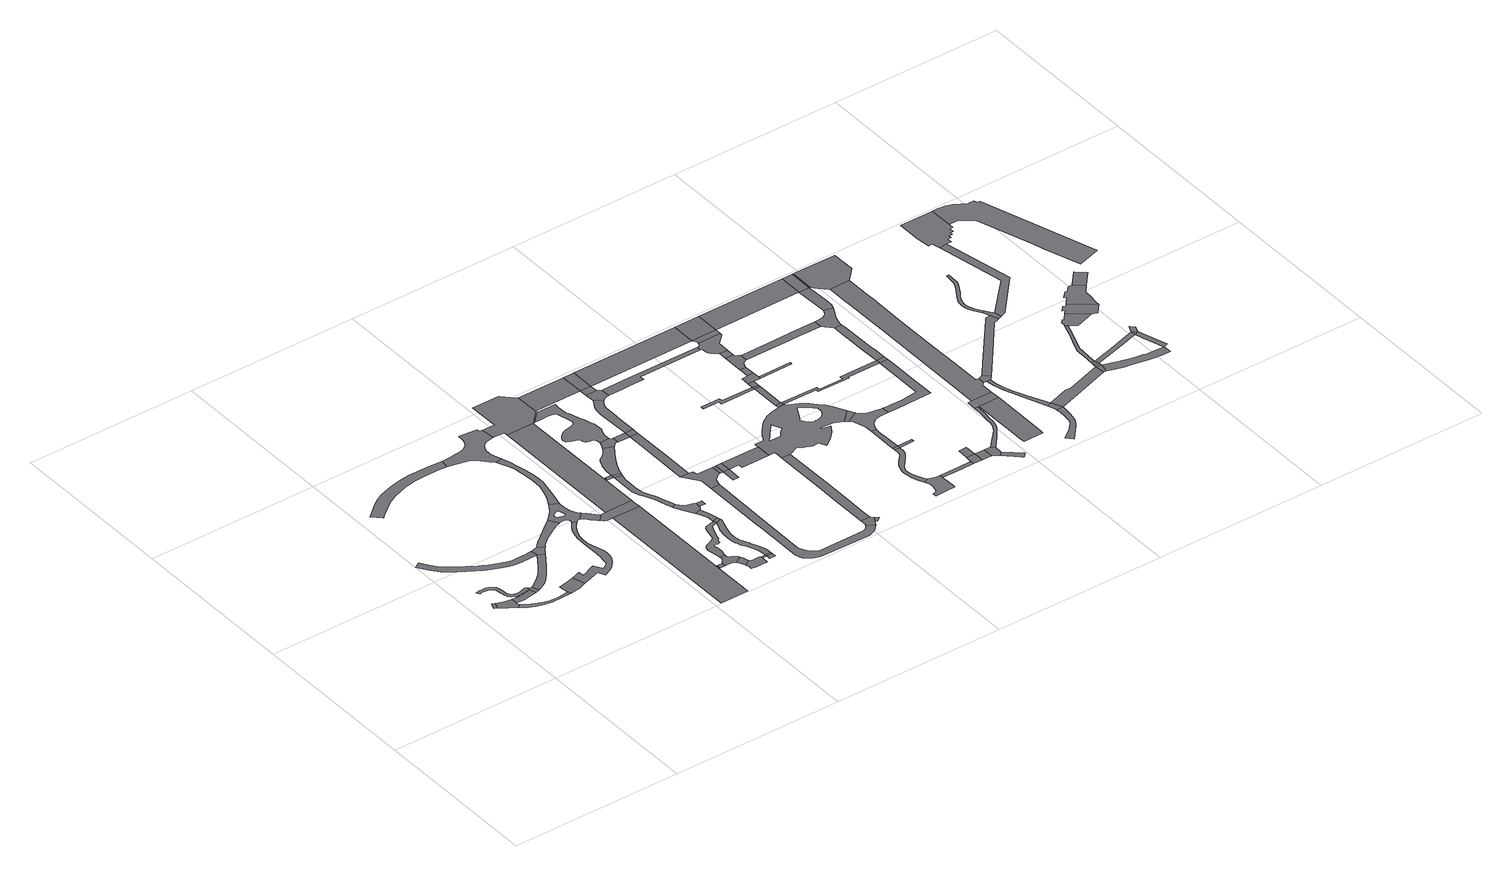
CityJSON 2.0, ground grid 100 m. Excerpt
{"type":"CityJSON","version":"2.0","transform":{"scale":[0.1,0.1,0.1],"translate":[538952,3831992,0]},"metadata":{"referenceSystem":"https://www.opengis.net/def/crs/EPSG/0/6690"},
"CityObjects":{
"road1":{"type":"Road","geometry":[{"type":"MultiSurface","lod":"1","boundaries":[[[0,1,2,3]]]}]},
"road2":{"type":"Road","geometry":[{"type":"MultiSurface","lod":"1","boundaries":[[[4,5,3,2,6,7,8,9,10,11,12,13]]]}]},
"road3":{"type":"Road","geometry":[{"type":"MultiSurface","lod":"1","boundaries":[[[14,15,16,17,18,19,20,21,22,23,24,25,26,27,28,29,30,31,32,33,34,35,36,37,38,39,40,41,42,43,44,45,46,47,48,49,50,51,52,53,54,55,56]]]}]},
"road4":{"type":"Road","attributes":{"RoadStructureAttribute.sectionType":"1"},"geometry":[{"type":"MultiSurface","lod":"1","boundaries":[[[55,57,58,13,12,59,60,61]]]}]},
"road5":{"type":"Road","attributes":{"RoadStructureAttribute.sectionType":"1"},"geometry":[{"type":"MultiSurface","lod":"1","boundaries":[[[62,63,64,65,66,67,9,8,68,69,70,71,72,73,74]]]}]},
"road6":{"type":"Road","geometry":[{"type":"MultiSurface","lod":"1","boundaries":[[[56,55,61,75,76]]]}]},
"road7":{"type":"Road","attributes":{"RoadStructureAttribute.sectionType":"1"},"geometry":[{"type":"MultiSurface","lod":"1","boundaries":[[[77,78,79,80,81,82,83,84,85,86,87,88,89,90,91,92,93,94,95,96,97,98,99,100,101,102,103,104,105,106,107]]]}]},
"road8":{"type":"Road","attributes":{"RoadStructureAttribute.sectionType":"1"},"geometry":[{"type":"MultiSurface","lod":"1","boundaries":[[[106,108,109,110,111,112,113,114,76,75,115,116,117,118,119,120,121,122,123]]]}]},
"road9":{"type":"Road","attributes":{"RoadStructureAttribute.sectionType":"1"},"geometry":[{"type":"MultiSurface","lod":"1","boundaries":[[[124,125,126,127,74,73,128,129,130]]]}]},
"road10":{"type":"Road","geometry":[{"type":"MultiSurface","lod":"1","boundaries":[[[131,132,133,107,106,123,134,135,136]]]}]},
"road11":{"type":"Road","attributes":{"RoadStructureAttribute.sectionType":"1"},"geometry":[{"type":"MultiSurface","lod":"1","boundaries":[[[137,138,139,140,141,142,143,144,145,146,147,148,149,150,151,152,153,154,155,156,157,158,159,160,161,162,163,164]]]}]},
"road12":{"type":"Road","attributes":{"RoadStructureAttribute.sectionType":"1"},"geometry":[{"type":"MultiSurface","lod":"1","boundaries":[[[165,166,167,168,169,170,171,172,173,174,175,176,177,178,179,180,181,182,183,125,124,130,184,185,186,187,188,189,190,191,192,193,194,195,196,197,198,199,200,201]]]}]},
"road13":{"type":"Road","attributes":{"RoadStructureAttribute.sectionType":"1"},"geometry":[{"type":"MultiSurface","lod":"1","boundaries":[[[202,203,204,205,131,136,206,207,208,209,210]]]}]},
"road14":{"type":"Road","attributes":{"RoadStructureAttribute.sectionType":"1"},"geometry":[{"type":"MultiSurface","lod":"1","boundaries":[[[211,212,213,214,202,210,215,216,217,218,219,220,165,201,221,222,223,224,225,226,227,228,229],[230,231,232,233,234,235,236,237,238,239,240,241,242,243,244,245,246,247]]]}]},
"road15":{"type":"Road","attributes":{"RoadStructureAttribute.sectionType":"1"},"geometry":[{"type":"MultiSurface","lod":"1","boundaries":[[[248,249,223,222,250,251,252,253,254,255,256]]]}]},
"road16":{"type":"Road","attributes":{"RoadStructureAttribute.sectionType":"1"},"geometry":[{"type":"MultiSurface","lod":"1","boundaries":[[[257,258,259,260,261,262]]]}]},
"road17":{"type":"Road","geometry":[{"type":"MultiSurface","lod":"1","boundaries":[[[263,264,265,266]]]}]},
"road18":{"type":"Road","attributes":{"RoadStructureAttribute.sectionType":"1"},"geometry":[{"type":"MultiSurface","lod":"1","boundaries":[[[267,268,269,270,271,272,273,274,275,276,277,278,279,280,281,282,283,284,285,211,229]]]}]},
"road19":{"type":"Road","geometry":[{"type":"MultiSurface","lod":"1","boundaries":[[[286,287,288,289,290,291,292,293,164,163,294,295,296,297,277,276,298,299,300,301,302,303,304,305,306,307,308,309,310,311]]]}]},
"road20":{"type":"Road","geometry":[{"type":"MultiSurface","lod":"1","boundaries":[[[312,313,256,255,314,315,316,257,262,317,318]]]}]},
"road21":{"type":"Road","geometry":[{"type":"MultiSurface","lod":"1","boundaries":[[[319,320,321,322,263,266,323,324,325,326,327,328,329,330,331,332,333]]]}]},
"road22":{"type":"Road","attributes":{"RoadStructureAttribute.sectionType":"1"},"geometry":[{"type":"MultiSurface","lod":"1","boundaries":[[[334,326,325,335,336,337,338]]]}]},
"road23":{"type":"Road","geometry":[{"type":"MultiSurface","lod":"1","boundaries":[[[339,340,341,338,337,342,343,344,345,346,347]]]}]},
"road24":{"type":"Road","attributes":{"RoadStructureAttribute.sectionType":"1"},"geometry":[{"type":"MultiSurface","lod":"1","boundaries":[[[348,349,350,351,352,353,354,355,356,357,358,359,360,361,362,363,364,319,333,365,366,367,368,369,370,371,372,373,374,375,376,377,378,379,380,381,382,383,384]]]}]},
"road25":{"type":"Road","attributes":{"RoadStructureAttribute.sectionType":"1"},"geometry":[{"type":"MultiSurface","lod":"1","boundaries":[[[385,347,346,386]]]}]},
"road26":{"type":"Road","geometry":[{"type":"MultiSurface","lod":"1","boundaries":[[[386,387,388,389]]]}]},
"road27":{"type":"Road","attributes":{"RoadStructureAttribute.sectionType":"1"},"geometry":[{"type":"MultiSurface","lod":"1","boundaries":[[[390,312,318,391,392]]]}]},
"road28":{"type":"Road","geometry":[{"type":"MultiSurface","lod":"1","boundaries":[[[385,386,389,393]]]}]},
"road29":{"type":"Road","attributes":{"RoadStructureAttribute.sectionType":"1"},"geometry":[{"type":"MultiSurface","lod":"1","boundaries":[[[394,395,396,397,398,399,400,401,402,403,404,405,406,407,408,384,409,410,411,412,413,414,415,416,417,418,419,420,421,422,423,385,393]]]}]},
"road30":{"type":"Road","geometry":[{"type":"MultiSurface","lod":"1","boundaries":[[[424,425,426,427,428,429]]]}]},
"road31":{"type":"Road","attributes":{"RoadStructureAttribute.sectionType":"1"},"geometry":[{"type":"MultiSurface","lod":"1","boundaries":[[[428,430,431,432,433,434,435,436,437,438,439,440,441,442,443,444,445,446,447,448,449,450,451]]]}]},
"road32":{"type":"Road","attributes":{"RoadStructureAttribute.sectionType":"1"},"geometry":[{"type":"MultiSurface","lod":"1","boundaries":[[[452,453,454,455,441,440,456,457,458,459,460,461,462,463,464]]]}]},
"road33":{"type":"Road","geometry":[{"type":"MultiSurface","lod":"1","boundaries":[[[465,348,384,408]]]}]},
"road34":{"type":"Road","attributes":{"RoadStructureAttribute.sectionType":"1"},"geometry":[{"type":"MultiSurface","lod":"1","boundaries":[[[466,461,460,467,468,469,348,465]]]}]},
"road35":{"type":"Road","geometry":[{"type":"MultiSurface","lod":"1","boundaries":[[[429,428,451,470,471]]]}]},
"road36":{"type":"Road","geometry":[{"type":"MultiSurface","lod":"1","boundaries":[[[472,473,464,463]]]}]},
"road37":{"type":"Road","geometry":[{"type":"MultiSurface","lod":"1","boundaries":[[[474,475,476,308,307,477,390,392,478,479,480,481,482]]]}]},
"road38":{"type":"Road","attributes":{"RoadStructureAttribute.sectionType":"1"},"geometry":[{"type":"MultiSurface","lod":"1","boundaries":[[[483,484,485,486,487,488,489,490,491,492,493,471,470,494,495,496,497,498,499]]]}]},
"road39":{"type":"Road","geometry":[{"type":"MultiSurface","lod":"1","boundaries":[[[500,501,502,503,504,505,506,507,508,509,510,511,512,513,514,515,516,517,518,519,520,521,522,523,524,525,526,527,528,529,530,531,532,533,534,535,536,537,538,539,540,541,542,543,544,545,546,547,548]]]}]},
"road40":{"type":"Road","geometry":[{"type":"MultiSurface","lod":"1","boundaries":[[[549,550,548,547,551,483,499,552,553,554,555]]]}]},
"road41":{"type":"Road","geometry":[{"type":"MultiSurface","lod":"1","boundaries":[[[556,557,558,559,560,561,562,563,564,565,566,567,568,569,570,571]]]}]},
"road42":{"type":"Road","attributes":{"RoadStructureAttribute.sectionType":"1"},"geometry":[{"type":"MultiSurface","lod":"1","boundaries":[[[572,573,556,571,574,575,576,577]]]}]},
"road43":{"type":"Road","attributes":{"RoadStructureAttribute.sectionType":"1"},"geometry":[{"type":"MultiSurface","lod":"1","boundaries":[[[555,554,572,578]]]}]},
"road44":{"type":"Road","attributes":{"RoadStructureAttribute.sectionType":"1"},"geometry":[{"type":"MultiSurface","lod":"1","boundaries":[[[559,579,580,581,582,583,584,585,586,587,588,589,590,591,592,593,594,595,596,597,598,599,600,601,602,603,604,605,560]]]}]},
"road45":{"type":"Road","geometry":[{"type":"MultiSurface","lod":"1","boundaries":[[[578,572,577,606,607]]]}]},
"road46":{"type":"Road","attributes":{"RoadStructureAttribute.sectionType":"1"},"geometry":[{"type":"MultiSurface","lod":"1","boundaries":[[[567,566,608,609]]]}]},
"road47":{"type":"Road","geometry":[{"type":"MultiSurface","lod":"1","boundaries":[[[608,610,611,612]]]}]},
"road48":{"type":"Road","attributes":{"RoadStructureAttribute.sectionType":"1"},"geometry":[{"type":"MultiSurface","lod":"1","boundaries":[[[480,479,613,614,615,616]]]}]},
"road49":{"type":"Road","geometry":[{"type":"MultiSurface","lod":"1","boundaries":[[[609,608,612,617]]]}]},
"road50":{"type":"Road","attributes":{"RoadStructureAttribute.sectionType":"1"},"geometry":[{"type":"MultiSurface","lod":"1","boundaries":[[[618,619,620,621,622,623,624,625,578,607,626,627,628,629,630,631]]]}]},
"road51":{"type":"Road","geometry":[{"type":"MultiSurface","lod":"1","boundaries":[[[632,633,594,593,634,635,636]]]}]},
"road52":{"type":"Road","attributes":{"RoadStructureAttribute.sectionType":"1"},"geometry":[{"type":"MultiSurface","lod":"1","boundaries":[[[635,634,637,638]]]}]},
"road53":{"type":"Road","geometry":[{"type":"MultiSurface","lod":"1","boundaries":[[[639,640,641,618,631,642,643,644]]]}]},
"road54":{"type":"Road","geometry":[{"type":"MultiSurface","lod":"1","boundaries":[[[645,617,612,646,647,648,649,650]]]}]},
"road55":{"type":"Road","attributes":{"RoadStructureAttribute.sectionType":"1"},"geometry":[{"type":"MultiSurface","lod":"1","boundaries":[[[615,641,640,651,652]]]}]},
"road56":{"type":"Road","geometry":[{"type":"MultiSurface","lod":"1","boundaries":[[[616,615,652,653]]]}]},
"road57":{"type":"Road","attributes":{"RoadStructureAttribute.sectionType":"1"},"geometry":[{"type":"MultiSurface","lod":"1","boundaries":[[[654,655,656,657,632,636,658,659,660,661]]]}]},
"road58":{"type":"Road","attributes":{"RoadStructureAttribute.sectionType":"1"},"geometry":[{"type":"MultiSurface","lod":"1","boundaries":[[[662,663,644,643,664,665,666,667,668,669]]]}]},
"road59":{"type":"Road","attributes":{"RoadStructureAttribute.sectionType":"1"},"geometry":[{"type":"MultiSurface","lod":"1","boundaries":[[[653,652,670,671]]]}]},
"road60":{"type":"Road","attributes":{"RoadStructureAttribute.sectionType":"1"},"geometry":[{"type":"MultiSurface","lod":"1","boundaries":[[[672,673,674,675,676,677,678,679,680]]]}]},
"road61":{"type":"Road","geometry":[{"type":"MultiSurface","lod":"1","boundaries":[[[681,682,683,684,685,686,687,688,689,690,691,692,693,694,695,696,697,698,699,700,701,702,703,704,705,706,650,649,707,708,654,661,709,710,711,712,713,714,715,716,717,718,719,720,721,722,723,724,725,726,727,728,729],[730,731,732,733,734,735,736,737,738,739,740,741],[742,743,744,745,746,747,748,749,750,751,752,753,754,755,756,757,758,759]]]}]},
"road62":{"type":"Road","geometry":[{"type":"MultiSurface","lod":"1","boundaries":[[[760,761,762,763,764,765,766,767,768,769,770,771,772,773,774,775,776,777,778,779]]]}]},
"road63":{"type":"Road","attributes":{"RoadStructureAttribute.sectionType":"1"},"geometry":[{"type":"MultiSurface","lod":"1","boundaries":[[[780,781,782,783,784,785,786,787,788,789,790,791,792,793,765,764,794,795,796,797,798,799,800,801,802,803,804,805,806]]]}]},
"road64":{"type":"Road","geometry":[{"type":"MultiSurface","lod":"1","boundaries":[[[807,696,695]]]}]},
"road65":{"type":"Road","geometry":[{"type":"MultiSurface","lod":"1","boundaries":[[[808,696,807,809]]]}]},
"road66":{"type":"Road","attributes":{"RoadStructureAttribute.sectionType":"1"},"geometry":[{"type":"MultiSurface","lod":"1","boundaries":[[[679,808,809,810]]]}]},
"road67":{"type":"Road","geometry":[{"type":"MultiSurface","lod":"1","boundaries":[[[680,679,810,811]]]}]},
"road68":{"type":"Road","geometry":[{"type":"MultiSurface","lod":"1","boundaries":[[[812,780,806,813]]]}]},
"road69":{"type":"Road","attributes":{"RoadStructureAttribute.sectionType":"1"},"geometry":[{"type":"MultiSurface","lod":"1","boundaries":[[[814,680,811,815]]]}]},
"road70":{"type":"Road","attributes":{"RoadStructureAttribute.sectionType":"1"},"geometry":[{"type":"MultiSurface","lod":"1","boundaries":[[[816,812,813,817,818]]]}]},
"road71":{"type":"Road","attributes":{"RoadStructureAttribute.sectionType":"1"},"geometry":[{"type":"MultiSurface","lod":"1","boundaries":[[[819,820,779,778,821,822,823]]]}]},
"road72":{"type":"Road","geometry":[{"type":"MultiSurface","lod":"1","boundaries":[[[824,825,826,814,815,827,828]]]}]},
"road73":{"type":"Road","geometry":[{"type":"MultiSurface","lod":"1","boundaries":[[[829,830,813,806]]]}]},
"road74":{"type":"Road","attributes":{"RoadStructureAttribute.sectionType":"1"},"geometry":[{"type":"MultiSurface","lod":"1","boundaries":[[[831,825,824,832]]]}]},
"road75":{"type":"Road","geometry":[{"type":"MultiSurface","lod":"1","boundaries":[[[683,682,833,834]]]}]},
"road76":{"type":"Road","geometry":[{"type":"MultiSurface","lod":"1","boundaries":[[[835,831,832,836,837,838,839,840,841,842,843]]]}]},
"road77":{"type":"Road","geometry":[{"type":"MultiSurface","lod":"1","boundaries":[[[844,845,846,847,848,834,833,849,850,851,852,816,818,853,854,855,856,857,858,859]]]}]},
"road78":{"type":"Road","attributes":{"RoadStructureAttribute.sectionType":"1"},"geometry":[{"type":"MultiSurface","lod":"1","boundaries":[[[860,835,843,861]]]}]},
"road79":{"type":"Road","geometry":[{"type":"MultiSurface","lod":"1","boundaries":[[[862,823,822,863,864]]]}]},
"road80":{"type":"Road","geometry":[{"type":"MultiSurface","lod":"1","boundaries":[[[865,866,867,868,869,870,669,668,871,872,873,874,875,860,861]]]}]},
"road81":{"type":"Road","geometry":[{"type":"MultiSurface","lod":"1","boundaries":[[[876,877,828,827]]]}]},
"road82":{"type":"Road","geometry":[{"type":"MultiSurface","lod":"1","boundaries":[[[878,879,862,864]]]}]},
"road83":{"type":"Road","attributes":{"RoadStructureAttribute.sectionType":"1"},"geometry":[{"type":"MultiSurface","lod":"1","boundaries":[[[670,880,868,867,881]]]}]},
"road84":{"type":"Road","attributes":{"RoadStructureAttribute.sectionType":"1"},"geometry":[{"type":"MultiSurface","lod":"1","boundaries":[[[882,864,863,883,884]]]}]},
"road85":{"type":"Road","geometry":[{"type":"MultiSurface","lod":"1","boundaries":[[[671,670,881,885]]]}]},
"road86":{"type":"Road","attributes":{"RoadStructureAttribute.sectionType":"1"},"geometry":[{"type":"MultiSurface","lod":"1","boundaries":[[[886,887,888,889,890,891,809,807,892,893,894,895,896,897,898,899]]]}]},
"road87":{"type":"Road","geometry":[{"type":"MultiSurface","lod":"1","boundaries":[[[900,882,884,901,902,903,904,905]]]}]},
"road88":{"type":"Road","geometry":[{"type":"MultiSurface","lod":"1","boundaries":[[[904,903,906,907,908,909]]]}]},
"road89":{"type":"Road","attributes":{"RoadStructureAttribute.sectionType":"1"},"geometry":[{"type":"MultiSurface","lod":"1","boundaries":[[[910,911,912,913,914,915,840,839,916,917,918,919,920]]]}]},
"road90":{"type":"Road","attributes":{"RoadStructureAttribute.sectionType":"1"},"geometry":[{"type":"MultiSurface","lod":"1","boundaries":[[[921,922,923,924,925,926,927,928,898,929,930,931,932,933,934,935,859,858]]]}]},
"road91":{"type":"Road","attributes":{"RoadStructureAttribute.sectionType":"1"},"geometry":[{"type":"MultiSurface","lod":"1","boundaries":[[[936,937,938,939,940,941,942,943,944,900,905,945,946,947,948,949,950,951,952,953]]]}]},
"road92":{"type":"Road","geometry":[{"type":"MultiSurface","lod":"1","boundaries":[[[954,955,956,957,958,959,960,961]]]}]},
"road93":{"type":"Road","attributes":{"RoadStructureAttribute.sectionType":"1"},"geometry":[{"type":"MultiSurface","lod":"1","boundaries":[[[885,881,962,963,964]]]}]},
"road94":{"type":"Road","geometry":[{"type":"MultiSurface","lod":"1","boundaries":[[[965,899,898,928]]]}]},
"road95":{"type":"Road","geometry":[{"type":"MultiSurface","lod":"1","boundaries":[[[966,967,968,936,953,954,961,969]]]}]},
"road96":{"type":"Road","attributes":{"RoadStructureAttribute.sectionType":"1"},"geometry":[{"type":"MultiSurface","lod":"1","boundaries":[[[970,971,972,973,974,975,976,899,965]]]}]},
"road97":{"type":"Road","attributes":{"RoadStructureAttribute.sectionType":"1"},"geometry":[{"type":"MultiSurface","lod":"1","boundaries":[[[977,978,979,980,981,982,983,984,985,986,987,988,989,990,991,992,993,994]]]}]},
"road98":{"type":"Road","geometry":[{"type":"MultiSurface","lod":"1","boundaries":[[[995,996,997,998,999,1000,920,919,974,973,1001,1002,1003,1004,1005,1006]]]}]},
"road99":{"type":"Road","attributes":{"RoadStructureAttribute.sectionType":"1"},"geometry":[{"type":"MultiSurface","lod":"1","boundaries":[[[1007,1008,1009,1010,1011,1012,1013,1014,1015,1016,1017,1018,1019,1020,1021]]]}]},
"road100":{"type":"Road","geometry":[{"type":"MultiSurface","lod":"1","boundaries":[[[1022,1023,1024,1025,1026,1007,1021,1027]]]}]},
"road101":{"type":"Road","geometry":[{"type":"MultiSurface","lod":"1","boundaries":[[[1016,1015,1028,984,983]]]}]},
"road102":{"type":"Road","attributes":{"RoadStructureAttribute.sectionType":"1"},"geometry":[{"type":"MultiSurface","lod":"1","boundaries":[[[963,995,1006,1029,1030,1031]]]}]},
"road103":{"type":"Road","attributes":{"RoadStructureAttribute.sectionType":"1"},"geometry":[{"type":"MultiSurface","lod":"1","boundaries":[[[1032,1033,1034,1035,1036,1037,1038,1039,1040,1041,1042,1043,1044,1045,1046,1047,1048,1049,967,966,969,1050,1051,1052,1025,1024]]]}]},
"road104":{"type":"Road","geometry":[{"type":"MultiSurface","lod":"1","boundaries":[[[964,963,1031,1053]]]}]},
"road105":{"type":"Road","attributes":{"RoadStructureAttribute.sectionType":"1"},"geometry":[{"type":"MultiSurface","lod":"1","boundaries":[[[1053,1031,1054,1055]]]}]},
"road106":{"type":"Road","attributes":{"RoadStructureAttribute.sectionType":"1"},"geometry":[{"type":"MultiSurface","lod":"1","boundaries":[[[1056,1057,1058,1059,1016,983,1060]]]}]},
"road107":{"type":"Road","attributes":{"RoadStructureAttribute.sectionType":"1"},"geometry":[{"type":"MultiSurface","lod":"1","boundaries":[[[1061,1062,1063,1064,1065,1066,1067,1022,1027,1068,1069,1070,1071,1072]]]}]},
"road108":{"type":"Road","geometry":[{"type":"MultiSurface","lod":"1","boundaries":[[[1073,1074,1055,1054,1075,1043,1042,1076,1077,1078]]]}]},
"road109":{"type":"Road","geometry":[{"type":"MultiSurface","lod":"1","boundaries":[[[1056,1060,1079,1080]]]}]},
"road110":{"type":"Road","attributes":{"RoadStructureAttribute.sectionType":"1"},"geometry":[{"type":"MultiSurface","lod":"1","boundaries":[[[1081,1056,1080,1082,1083]]]}]},
"road111":{"type":"Road","geometry":[{"type":"MultiSurface","lod":"1","boundaries":[[[1084,1081,1083,1085,1086]]]}]},
"road112":{"type":"Road","geometry":[{"type":"MultiSurface","lod":"1","boundaries":[[[1087,1088,1061,1072,1089,1090]]]}]},
"road113":{"type":"Road","attributes":{"RoadStructureAttribute.sectionType":"1"},"geometry":[{"type":"MultiSurface","lod":"1","boundaries":[[[1091,1092,1093,1094,1095,1096,1097,1098,1099,1100,1101,1102,1103,1104,1105,1106,1107,1108,1109,1110,1111,1112,1113,1114,1115,1116,1117,1088,1087]]]}]},
"road114":{"type":"Road","attributes":{"RoadStructureAttribute.sectionType":"1"},"geometry":[{"type":"MultiSurface","lod":"1","boundaries":[[[1118,1119,1120,1121,1122,1123,1124,1125,1084,1086,1126,1127,1128,1129,1130,1131]]]}]},
"road115":{"type":"Road","attributes":{"RoadStructureAttribute.sectionType":"1"},"geometry":[{"type":"MultiSurface","lod":"1","boundaries":[[[1132,1133,1134,1135,1136,1137,1138,1139,1080,1079,1140,1141,1142,1143,1144,1145,1146,1147,1148]]]}]},
"road116":{"type":"Road","attributes":{"RoadStructureAttribute.sectionType":"1"},"geometry":[{"type":"MultiSurface","lod":"1","boundaries":[[[1149,1150,1151,1086,1085,1152,1153]]]}]},
"road117":{"type":"Road","attributes":{"RoadStructureAttribute.sectionType":"1"},"geometry":[{"type":"MultiSurface","lod":"1","boundaries":[[[1154,1155,1156,1157,1158,1090,1089]]]}]},
"road118":{"type":"Road","geometry":[{"type":"MultiSurface","lod":"1","boundaries":[[[1159,1160,1161,1162,1163,1118,1131,1164,1165]]]}]},
"road119":{"type":"Road","geometry":[{"type":"MultiSurface","lod":"1","boundaries":[[[1166,1167,1168,1169,1170,1159,1165,1171,1172,1173,1174,1175]]]}]},
"road120":{"type":"Road","geometry":[{"type":"MultiSurface","lod":"1","boundaries":[[[1149,1153,1176]]]}]},
"road121":{"type":"Road","attributes":{"RoadStructureAttribute.sectionType":"1"},"geometry":[{"type":"MultiSurface","lod":"1","boundaries":[[[1177,1176,1153,1178,1148,1179]]]}]},
"road122":{"type":"Road","attributes":{"RoadStructureAttribute.sectionType":"1"},"geometry":[{"type":"MultiSurface","lod":"1","boundaries":[[[1180,1149,1176,1181]]]}]},
"road123":{"type":"Road","attributes":{"RoadStructureAttribute.sectionType":"1"},"geometry":[{"type":"MultiSurface","lod":"1","boundaries":[[[1182,1183,1184,1185,1186,1187,1166,1175,1188,1189,1190,1191]]]}]},
"road124":{"type":"Road","geometry":[{"type":"MultiSurface","lod":"1","boundaries":[[[1192,1193,1194,1195,1157,1156,1196,1197,1198,1199,1200,1201,1202,1203,1204,1205,1206]]]}]},
"road125":{"type":"Road","attributes":{"RoadStructureAttribute.sectionType":"1"},"geometry":[{"type":"MultiSurface","lod":"1","boundaries":[[[1207,1182,1191,1208,1209]]]}]},
"road126":{"type":"Road","attributes":{"RoadStructureAttribute.sectionType":"1"},"geometry":[{"type":"MultiSurface","lod":"1","boundaries":[[[1210,1211,1212,1213,1214,1215,1216,1217,1218,1219,1220,1221,1222,1223,1224,1225,1226,1227,1228,1206,1205,1229,1230,1231,1232,1233,1234]]]}]}
},
"vertices":[
[121,686,0],[106,650,0],[123,643,0],[139,678,0],
[171,664,0],[163,667,0],[159,616,0],[168,610,0],[212,582,0],[226,599,0],[221,609,0],[221,614,0],[226,617,0],[223,654,0],
[334,690,0],[328,690,0],[309,685,0],[288,680,0],[265,680,0],[259,683,0],[247,691,0],[239,699,0],[234,711,0],[231,732,0],[231,735,0],[229,750,0],[227,761,0],[220,780,0],[202,797,0],[193,801,0],[180,807,0],[159,810,0],[144,810,0],[137,810,0],[115,803,0],[124,785,0],[140,790,0],[157,790,0],[174,787,0],[184,783,0],[191,780,0],[203,769,0],[208,756,0],[210,747,0],[211,733,0],[211,731,0],[215,706,0],[222,688,0],[234,675,0],[248,666,0],[260,659,0],[289,660,0],[305,663,0],[326,667,0],[332,667,0],[342,665,0],[343,687,0],
[311,658,0],[261,652,0],[269,615,0],[309,620,0],[354,628,0],
[449,534,0],[410,529,0],[364,533,0],[327,543,0],[294,557,0],[257,577,0],[249,554,0],[282,537,0],[330,523,0],[372,516,0],[425,516,0],[492,519,0],[484,539,0],
[379,637,0],[364,676,0],
[529,917,0],[506,914,0],[454,912,0],[423,914,0],[391,921,0],[350,934,0],[308,952,0],[278,968,0],[242,987,0],[207,1010,0],[161,1041,0],[109,1081,0],[90,1102,0],[71,1124,0],[37,1176,0],[4,1155,0],[39,1100,0],[59,1076,0],[81,1051,0],[138,1008,0],[144,1004,0],[185,977,0],[221,952,0],[260,932,0],[291,916,0],[336,897,0],[380,883,0],[417,874,0],[453,872,0],[546,875,0],[541,918,0],
[541,867,0],[499,804,0],[485,785,0],[460,751,0],[446,738,0],[428,721,0],[383,688,0],[388,641,0],[428,661,0],[458,686,0],[488,722,0],[502,740,0],[517,760,0],[526,772,0],[559,820,0],[584,858,0],
[581,583,0],[571,615,0],[526,605,0],[476,594,0],[552,527,0],[585,540,0],[592,543,0],
[584,928,0],[568,924,0],[553,920,0],[589,865,0],[608,893,0],[615,900,0],
[564,1787,0],[494,1789,0],[465,1789,0],[450,1789,0],[408,1785,0],[390,1783,0],[330,1772,0],[285,1757,0],[235,1741,0],[200,1723,0],[195,1721,0],[156,1693,0],[101,1648,0],[76,1627,0],[125,1579,0],[141,1596,0],[184,1631,0],[228,1664,0],[283,1689,0],[325,1707,0],[368,1720,0],[415,1728,0],[430,1731,0],[494,1734,0],[508,1734,0],[575,1735,0],[630,1730,0],[642,1783,0],
[848,991,0],[826,960,0],[809,932,0],[801,913,0],[795,892,0],[791,864,0],[788,812,0],[789,768,0],[790,738,0],[789,698,0],[787,666,0],[785,650,0],[781,616,0],[774,607,0],[744,587,0],[711,636,0],[629,602,0],[623,633,0],[596,624,0],[642,561,0],[699,579,0],[717,537,0],[762,557,0],[784,577,0],[806,602,0],[823,628,0],[824,629,0],[833,655,0],[835,680,0],[833,708,0],[820,755,0],[807,802,0],[804,837,0],[808,872,0],[823,913,0],[840,943,0],[867,973,0],
[762,1072,0],[712,1034,0],[655,991,0],[613,958,0],[633,921,0],[668,951,0],[703,974,0],[762,1009,0],[797,1022,0],
[845,1176,0],[836,1158,0],[813,1126,0],[798,1107,0],[800,1023,0],[819,1025,0],[837,1023,0],[847,1015,0],[849,1009,0],[850,1001,0],[882,986,0],[895,988,0],[931,1024,0],[922,1033,0],[902,1068,0],[895,1095,0],[894,1098,0],[893,1123,0],[893,1151,0],[847,1055,0],[826,1062,0],[817,1065,0],[812,1072,0],[809,1080,0],[814,1090,0],[818,1093,0],[826,1098,0],[828,1098,0],[841,1105,0],[849,1105,0],[854,1100,0],[857,1085,0],[859,1078,0],[862,1065,0],[859,1058,0],[857,1055,0],[855,1055,0],
[979,974,0],[952,1003,0],[905,982,0],[911,977,0],[918,970,0],[936,950,0],[960,926,0],[969,918,0],[1001,952,0],
[1033,898,0],[1034,405,0],[1036,8,0],[1200,8,0],[1200,21,0],[1196,892,0],
[1237,267,0],[1207,267,0],[1207,242,0],[1237,242,0],
[900,1183,0],[920,1266,0],[927,1303,0],[934,1336,0],[936,1379,0],[933,1423,0],[925,1478,0],[915,1523,0],[904,1571,0],[889,1623,0],[849,1613,0],[877,1553,0],[890,1516,0],[895,1476,0],[900,1431,0],[903,1381,0],[899,1318,0],[887,1268,0],[868,1218,0],
[831,1897,0],[829,1867,0],[824,1840,0],[812,1820,0],[789,1802,0],[759,1792,0],[720,1788,0],[707,1786,0],[678,1723,0],[758,1704,0],[798,1670,0],[828,1637,0],[873,1668,0],[868,1682,0],[866,1693,0],[867,1703,0],[868,1721,0],[872,1733,0],[885,1758,0],[900,1773,0],[924,1781,0],[962,1789,0],[956,1869,0],[946,1871,0],[939,1876,0],[936,1888,0],
[1033,955,0],[1014,954,0],[985,903,0],[996,895,0],[1013,895,0],[1195,942,0],[1195,956,0],
[1261,317,0],[1262,302,0],[1259,292,0],[1244,277,0],[1247,242,0],[1276,241,0],[1297,232,0],[1339,258,0],[1334,268,0],[1329,272,0],[1324,275,0],[1312,283,0],[1299,287,0],[1292,300,0],[1289,312,0],
[1347,240,0],[1301,227,0],[1312,210,0],[1323,188,0],[1355,208,0],
[1415,199,0],[1373,198,0],[1363,201,0],[1328,165,0],[1328,148,0],[1356,143,0],[1423,141,0],[1425,181,0],[1423,194,0],
[1411,572,0],[1389,566,0],[1361,561,0],[1349,550,0],[1342,533,0],[1327,463,0],[1315,455,0],[1298,445,0],[1292,443,0],[1270,435,0],[1258,427,0],[1253,419,0],[1250,412,0],[1249,400,0],[1248,394,0],[1253,372,0],[1259,335,0],[1291,327,0],[1299,352,0],[1298,370,0],[1298,374,0],[1298,385,0],[1293,400,0],[1295,407,0],[1300,412,0],[1310,415,0],[1313,414,0],[1320,410,0],[1328,410,0],[1333,413,0],[1335,430,0],[1343,438,0],[1348,443,0],[1352,458,0],[1367,503,0],[1384,543,0],[1419,553,0],
[1453,194,0],[1453,181,0],
[1450,159,0],[1485,157,0],[1485,182,0],
[1030,1763,0],[1191,1753,0],[1191,1764,0],
[1485,194,0],
[1485,214,0],[1482,234,0],[1477,254,0],[1469,277,0],[1450,317,0],[1449,319,0],[1432,353,0],[1423,371,0],[1421,391,0],[1418,411,0],[1420,439,0],[1427,471,0],[1437,506,0],[1454,556,0],[1452,562,0],[1412,531,0],[1397,493,0],[1390,451,0],[1388,421,0],[1388,391,0],[1388,389,0],[1393,363,0],[1401,345,0],[1401,343,0],[1407,327,0],[1409,323,0],[1421,304,0],[1437,274,0],[1445,246,0],[1450,221,0],
[1216,1185,0],[1203,1186,0],[1202,1181,0],[1201,1164,0],[1241,1162,0],[1240,1183,0],
[1239,1067,0],[1239,1032,0],[1239,1012,0],[1245,997,0],[1252,969,0],[1268,942,0],[1283,912,0],[1291,892,0],[1298,867,0],[1311,822,0],[1323,792,0],[1347,800,0],[1339,825,0],[1323,870,0],[1308,917,0],[1293,952,0],[1282,977,0],[1275,1004,0],[1272,1037,0],[1274,1074,0],[1276,1112,0],[1283,1152,0],
[1425,751,0],[1384,763,0],[1369,773,0],[1357,785,0],[1327,780,0],[1334,763,0],[1345,745,0],[1360,718,0],[1383,681,0],[1420,689,0],[1432,706,0],[1432,714,0],[1435,744,0],
[1448,581,0],
[1433,639,0],[1398,646,0],[1408,621,0],[1414,598,0],
[1289,1169,0],[1250,1182,0],
[1470,714,0],[1470,744,0],
[1029,2046,0],[1029,2005,0],[1030,1867,0],[1030,1787,0],[1262,1836,0],[1263,1837,0],[1261,1977,0],[1232,2006,0],[1190,2047,0],
[1341,1390,0],[1323,1362,0],[1309,1347,0],[1289,1332,0],[1276,1322,0],[1267,1312,0],[1262,1297,0],[1249,1267,0],[1242,1227,0],[1241,1192,0],[1240,1184,0],[1295,1190,0],[1304,1210,0],[1312,1230,0],[1332,1270,0],[1361,1315,0],[1396,1368,0],
[1415,1471,0],[1416,1475,0],[1425,1508,0],[1432,1518,0],[1431,1576,0],[1426,1581,0],[1421,1603,0],[1413,1633,0],[1400,1663,0],[1388,1703,0],[1381,1724,0],[1377,1735,0],[1372,1765,0],[1372,1795,0],[1374,1825,0],[1290,1824,0],[1263,1824,0],[1202,1764,0],[1237,1766,0],[1274,1767,0],[1297,1767,0],[1317,1762,0],[1332,1757,0],[1356,1660,0],[1353,1650,0],[1351,1643,0],[1346,1638,0],[1331,1632,0],[1283,1622,0],[1266,1614,0],[1251,1604,0],[1239,1589,0],[1229,1576,0],[1222,1561,0],[1231,1543,0],[1250,1532,0],[1277,1524,0],[1287,1519,0],[1297,1510,0],[1300,1495,0],[1305,1485,0],[1312,1480,0],[1325,1475,0],[1347,1473,0],[1352,1468,0],[1355,1463,0],[1358,1448,0],[1358,1433,0],[1415,1438,0],
[1423,1428,0],[1418,1431,0],[1353,1413,0],[1408,1378,0],[1421,1386,0],[1436,1388,0],[1430,1426,0],
[1507,969,0],[1569,879,0],[1571,877,0],[1571,801,0],[1621,800,0],[1626,813,0],[1629,828,0],[1636,843,0],[1651,856,0],[1666,866,0],[1681,874,0],[1681,935,0],[1590,935,0],[1585,935,0],[1582,965,0],[1557,967,0],
[1508,1384,0],[1508,1267,0],[1558,1155,0],[1557,1281,0],[1556,1370,0],[1556,1384,0],
[1508,1424,0],
[1570,420,0],[1570,391,0],[1570,290,0],[1570,188,0],[1570,107,0],[1577,80,0],[1585,63,0],[1599,49,0],[1627,32,0],[1663,20,0],[1962,12,0],[1979,19,0],[2002,29,0],[2021,45,0],[2039,65,0],[1996,89,0],[1984,74,0],[1974,67,0],[1959,62,0],[1685,62,0],[1670,69,0],[1647,89,0],[1631,111,0],[1623,125,0],[1616,145,0],[1617,280,0],[1618,404,0],
[1556,1412,0],[1556,1424,0],
[1701,874,0],[1701,935,0],
[1702,791,0],[1734,789,0],[1736,872,0],
[1274,1837,0],[1280,1837,0],[1541,1838,0],[1540,1978,0],
[1736,936,0],
[1545,1737,0],[1530,1709,0],[1518,1689,0],[1510,1669,0],[1508,1647,0],[1506,1622,0],[1506,1585,0],[1508,1434,0],[1556,1530,0],[1556,1560,0],[1558,1647,0],[1563,1670,0],[1573,1690,0],[1588,1707,0],
[2001,135,0],[2001,102,0],[2053,92,0],[2071,120,0],[2055,135,0],
[2068,85,0],[2091,105,0],
[1619,1788,0],[1609,1795,0],[1543,1793,0],[1605,1718,0],[1632,1725,0],[1629,1780,0],
[1770,936,0],[1776,872,0],[1798,872,0],[1798,847,0],[1965,847,0],[1965,936,0],
[1607,1805,0],[1606,1837,0],
[1606,1978,0],
[2003,790,0],[2002,462,0],[2002,365,0],[2001,193,0],[2055,180,0],[2055,339,0],[2055,463,0],[2054,790,0],
[1763,1780,0],[1637,1780,0],[1722,1726,0],[1760,1727,0],[1850,1727,0],[1849,1755,0],[2222,1754,0],[2222,1779,0],
[2234,1840,0],[2234,1980,0],
[2056,1352,0],[2053,1372,0],[1941,1371,0],[1938,1353,0],[2036,1352,0],[2036,1338,0],[2036,1329,0],[2241,1331,0],[2241,1351,0],
[2416,858,0],[2433,849,0],[2498,914,0],[2480,949,0],[2462,984,0],[2453,997,0],[2442,1014,0],[2414,1043,0],[2397,1060,0],[2384,1073,0],[2346,1100,0],[2311,1120,0],[2286,1132,0],[2283,1134,0],[2280,1139,0],[2243,1137,0],[2201,1129,0],[2151,1111,0],[2142,1105,0],[2116,1088,0],[2089,1063,0],[2062,1030,0],[2058,1025,0],[2039,1000,0],[2020,962,0],[1965,961,0],[2003,847,0],[2003,801,0],[2111,815,0],[2141,798,0],[2165,788,0],[2174,783,0],[2189,779,0],[2204,779,0],[2224,781,0],[2244,739,0],[2269,757,0],[2289,772,0],[2304,786,0],[2314,795,0],[2331,815,0],[2348,843,0],[2358,860,0],[2314,866,0],[2306,867,0],[2306,875,0],[2315,875,0],[2341,875,0],[2381,870,0],[2150,985,0],[2137,976,0],[2120,960,0],[2114,952,0],[2105,940,0],[2082,941,0],[2042,942,0],[2070,977,0],[2088,998,0],[2094,1005,0],[2126,1043,0],[2154,988,0],[2286,1025,0],[2314,1077,0],[2371,1036,0],[2379,1030,0],[2392,1013,0],[2394,998,0],[2394,996,0],[2392,983,0],[2382,965,0],[2367,950,0],[2350,943,0],[2335,940,0],[2324,940,0],[2315,940,0],[2295,952,0],[2277,967,0],[2264,984,0],[2270,995,0],
[2515,204,0],[2511,205,0],[2500,207,0],[2485,212,0],[2475,217,0],[2450,201,0],[2457,176,0],[2458,164,0],[2458,143,0],[2458,141,0],[2451,114,0],[2441,104,0],[2423,101,0],[2424,79,0],[2494,81,0],[2543,82,0],[2543,101,0],[2542,172,0],[2542,180,0],[2543,204,0],
[2492,507,0],[2492,477,0],[2490,467,0],[2480,452,0],[2462,434,0],[2445,416,0],[2428,391,0],[2418,368,0],[2413,348,0],[2411,328,0],[2413,309,0],[2414,303,0],[2419,276,0],[2429,241,0],[2464,231,0],[2447,269,0],[2444,276,0],[2434,306,0],[2431,334,0],[2436,351,0],[2448,374,0],[2463,389,0],[2492,424,0],[2507,444,0],[2517,462,0],[2522,479,0],[2522,507,0],
[2283,1144,0],
[2243,1159,0],[2275,1159,0],
[2275,1331,0],
[2275,1344,0],
[2492,524,0],[2521,524,0],
[2242,1385,0],[2276,1384,0],
[2492,699,0],[2518,674,0],[2520,699,0],
[2662,203,0],[2605,203,0],[2662,180,0],[2735,180,0],[2735,204,0],
[2316,1441,0],[2280,1439,0],[2243,1436,0],[2318,1385,0],[2318,1400,0],
[2610,510,0],[2610,525,0],
[2280,1500,0],[2314,1500,0],
[2451,834,0],[2521,872,0],
[2280,1622,0],[2319,1517,0],[2327,1535,0],[2341,1545,0],[2354,1550,0],[2356,1598,0],[2343,1605,0],[2333,1610,0],[2328,1622,0],
[2613,828,0],[2561,837,0],[2546,845,0],[2543,847,0],[2533,855,0],[2469,814,0],[2481,782,0],[2486,769,0],[2492,749,0],[2527,722,0],[2537,742,0],[2557,762,0],[2574,770,0],[2604,775,0],[2653,776,0],[2653,821,0],
[2280,1672,0],[2329,1671,0],
[2737,243,0],[2787,180,0],[2787,240,0],
[2329,1740,0],[2384,1790,0],[2384,1805,0],[2249,1804,0],[2244,1791,0],[2237,1781,0],[2232,1754,0],[2234,1744,0],[2237,1719,0],[2242,1709,0],[2250,1696,0],
[2515,1387,0],[2515,1402,0],
[2786,310,0],[2741,309,0],
[2249,1816,0],[2383,1840,0],
[2844,240,0],[2827,180,0],[2845,180,0],
[2383,1981,0],
[2681,1156,0],[2640,1155,0],[2640,1135,0],[2495,1137,0],[2495,1150,0],[2495,1157,0],[2480,1141,0],[2480,1136,0],[2481,1124,0],[2671,1123,0],[2670,1131,0],[2676,1131,0],[2868,1130,0],[2868,1158,0],
[2887,241,0],[2857,173,0],[2870,166,0],[2881,155,0],[2900,176,0],[2902,223,0],
[2959,83,0],[2961,81,0],[2968,74,0],[2993,97,0],
[2746,1599,0],[2721,1599,0],[2711,1599,0],[2612,1598,0],[2563,1597,0],[2373,1595,0],[2632,1551,0],[2712,1552,0],[2721,1552,0],[2819,1552,0],[2818,1600,0],
[2696,776,0],[2760,777,0],[2784,777,0],[2919,780,0],[2918,831,0],[2918,921,0],[2918,1083,0],[2917,1131,0],[2868,935,0],[2868,830,0],[2778,819,0],[2738,819,0],[2714,819,0],[2681,818,0],[2656,821,0],
[3016,545,0],[3014,497,0],[3010,437,0],[3008,402,0],[2998,374,0],[2981,344,0],[2980,343,0],[2963,321,0],[2934,291,0],[2959,289,0],[2986,324,0],[2988,327,0],[3006,349,0],[3015,372,0],[3023,407,0],[3027,440,0],[3032,477,0],[3036,545,0],
[3043,545,0],[3044,262,0],[3044,215,0],[3045,176,0],[3163,179,0],[3163,202,0],[3165,264,0],[3164,546,0],
[2899,1843,0],[2903,1843,0],[2903,1982,0],
[2917,1159,0],
[3160,603,0],[3042,603,0],[3018,602,0],[3164,603,0],
[2915,1237,0],[2914,1261,0],[2910,1459,0],[2909,1499,0],[2864,1498,0],[2865,1434,0],[2867,1265,0],
[3325,123,0],[3343,148,0],[3355,173,0],[3362,205,0],[3364,218,0],[3369,243,0],[3374,293,0],[3334,290,0],[3336,274,0],[3336,265,0],[3334,223,0],[3333,204,0],[3332,198,0],[3325,170,0],[3315,157,0],[3285,125,0],[3226,78,0],[3256,44,0],
[2910,1648,0],[2905,1638,0],[2898,1623,0],[2891,1615,0],[2866,1605,0],[2831,1600,0],[2909,1511,0],[2914,1533,0],[2919,1553,0],[2926,1571,0],[2941,1598,0],[2960,1636,0],
[3200,689,0],[3202,664,0],[3205,641,0],[3213,614,0],[3223,584,0],[3239,537,0],[3264,477,0],[3287,420,0],[3318,345,0],[3343,355,0],[3282,485,0],[3254,547,0],[3236,599,0],[3225,641,0],[3222,686,0],
[3207,741,0],[3197,736,0],[3184,731,0],[3182,691,0],[3192,691,0],[3243,712,0],
[3333,303,0],
[2968,1666,0],[2970,1696,0],[2966,1843,0],
[3164,732,0],[3164,741,0],[3163,928,0],[3162,1121,0],[3162,1142,0],[3161,1350,0],[3161,1439,0],[3162,1552,0],[3162,1561,0],[3162,1638,0],[3161,1773,0],[3042,1770,0],[3042,1758,0],[3042,1637,0],[3043,1552,0],[3044,1439,0],[3044,1350,0],[3043,928,0],[3164,674,0],[3170,683,0],[3175,688,0],
[2965,1983,0],
[2971,1843,0],[2971,1983,0],
[3702,459,0],[3505,394,0],[3502,394,0],[3470,396,0],[3712,404,0],
[3543,1117,0],[3520,1114,0],[3508,1109,0],[3501,1099,0],[3385,957,0],[3277,825,0],[3222,756,0],[3325,812,0],[3423,934,0],[3523,1057,0],[3551,1067,0],[3561,1071,0],
[3202,1983,0],[2997,1983,0],[3000,1813,0],[3203,1816,0],[3230,1844,0],[3230,1983,0],
[3724,401,0],[3739,457,0],
[3707,486,0],[3737,462,0],[3737,472,0],
[3708,503,0],[3739,477,0],[3729,501,0],
[3543,1167,0],[3530,1157,0],[3583,1080,0],[3575,1122,0],
[3514,1207,0],[3507,1229,0],[3502,1242,0],[3499,1264,0],[3501,1286,0],[3506,1307,0],[3511,1319,0],[3521,1337,0],[3538,1359,0],[3567,1410,0],[3575,1425,0],[3580,1440,0],[3582,1457,0],[3584,1512,0],[3571,1512,0],[3562,1442,0],[3560,1432,0],[3552,1417,0],[3535,1387,0],[3508,1347,0],[3496,1324,0],[3486,1304,0],[3484,1286,0],[3481,1266,0],[3484,1244,0],[3492,1221,0],[3505,1197,0],
[3788,827,0],[3767,768,0],[3755,736,0],[3741,701,0],[3710,621,0],[3711,561,0],[3710,545,0],[3709,521,0],[3730,560,0],[3732,635,0],[3756,697,0],[3768,729,0],[3781,763,0],[3802,822,0],
[4020,392,0],[3965,396,0],[3955,399,0],[3922,406,0],[3888,411,0],[3877,413,0],[3840,424,0],[3822,430,0],[3762,390,0],[3810,377,0],[3852,368,0],[3888,361,0],[3955,349,0],[3971,347,0],[4030,342,0],[4076,341,0],[4077,390,0],
[4020,587,0],[3907,553,0],[3898,551,0],[3915,526,0],[4023,557,0],
[3616,1093,0],[3813,1315,0],[3729,1726,0],[3684,1717,0],[3763,1319,0],
[3849,909,0],[3815,867,0],[3808,875,0],[3790,854,0],[3792,838,0],[3843,788,0],[3953,824,0],
[3904,968,0],[3889,950,0],[3877,963,0],[3852,935,0],[3865,928,0],[3964,822,0],[3966,821,0],[3978,816,0],[3983,814,0],[4028,867,0],
[4048,570,0],
[4062,526,0],[4037,514,0],[4102,400,0],
[4040,630,0],[4060,610,0],
[4021,1077,0],[3996,1074,0],[3966,1044,0],[3958,1051,0],[3926,1021,0],[3939,1011,0],[4030,892,0],[4037,950,0],[4041,992,0],[4075,1031,0],
[3642,1985,0],[3642,1846,0],[3649,1765,0],[3674,1768,0],[3759,1726,0],[3756,1751,0],[3781,1754,0],[3779,1772,0],[3801,1772,0],[3801,1789,0],[3819,1790,0],[3818,1817,0],[3838,1817,0],[3838,1847,0],[3838,1985,0],
[4094,1159,0],[4099,1059,0],[4145,1113,0],
[4084,1887,0],[4077,1909,0],[4076,1911,0],[4061,1909,0],[4053,1930,0],[4025,1930,0],[4024,1929,0],[4019,1923,0],[4014,1927,0],[4003,1938,0],[3989,1948,0],[3970,1959,0],[3951,1969,0],[3931,1976,0],[3922,1979,0],[3915,1982,0],[3903,1983,0],[3886,1986,0],[3875,1986,0],[3885,1848,0],[3966,1793,0],[4074,1459,0],[4090,1409,0],[4161,1190,0],[4295,1234,0]
]}
